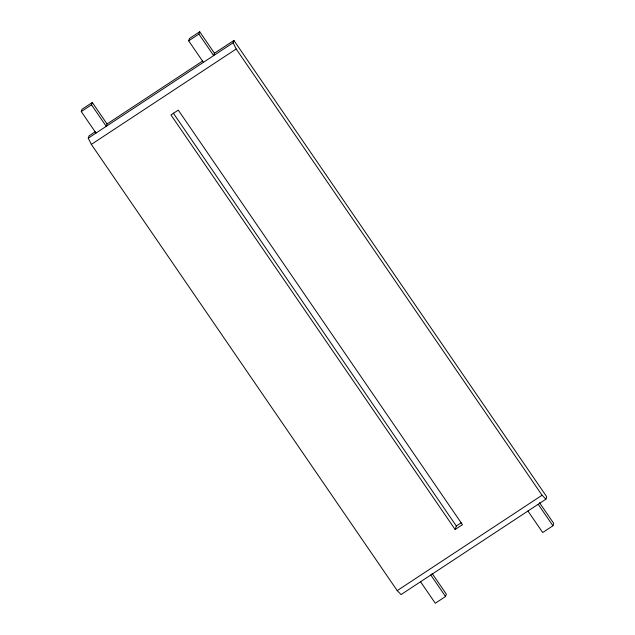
<?xml version="1.0" encoding="UTF-8"?>
<svg xmlns="http://www.w3.org/2000/svg" width="635" height="635" viewBox="0 0 635 635"><rect width="100%" height="100%" fill="white"/><g stroke="black" fill="none" stroke-linecap="round" stroke-linejoin="round"><path stroke-width="0.95" d="M96.004 133.064L81.272 111.569L82.074 109.228L92.313 102.481L107.053 123.976L106.251 126.325L91.511 104.823L92.313 102.481M214.447 53.245L199.715 31.75L198.906 34.099L213.646 55.594L214.447 53.245L233.91 40.434L546.751 496.824L545.941 499.173L401.09 594.566L397.216 590.629L91.345 144.399L88.249 138.176L89.059 135.827L95.258 131.747M203.406 62.341L188.666 40.838L189.468 38.497L199.715 31.75M88.249 138.176L233.108 42.775L233.91 40.434M455.136 529.503L462.447 524.685L178.284 110.125L170.966 114.943L455.136 529.503L456.327 526.018L461.2 522.803M420.553 581.755L435.285 603.25L445.532 596.503L446.334 594.162L432.141 573.461M527.947 511.024L542.687 532.519L552.926 525.772L553.728 523.431L539.536 502.729M81.272 111.569L91.511 104.823M188.666 40.838L198.906 34.099M107.053 123.976L202.557 61.079M91.345 144.399L236.196 48.998L233.108 42.775M397.216 590.629L542.068 495.229L545.941 499.173M236.196 48.998L542.068 495.229M538.186 504.277L552.926 525.772M173.284 113.093L456.327 526.018M430.792 575.008L445.532 596.503"/></g></svg>
